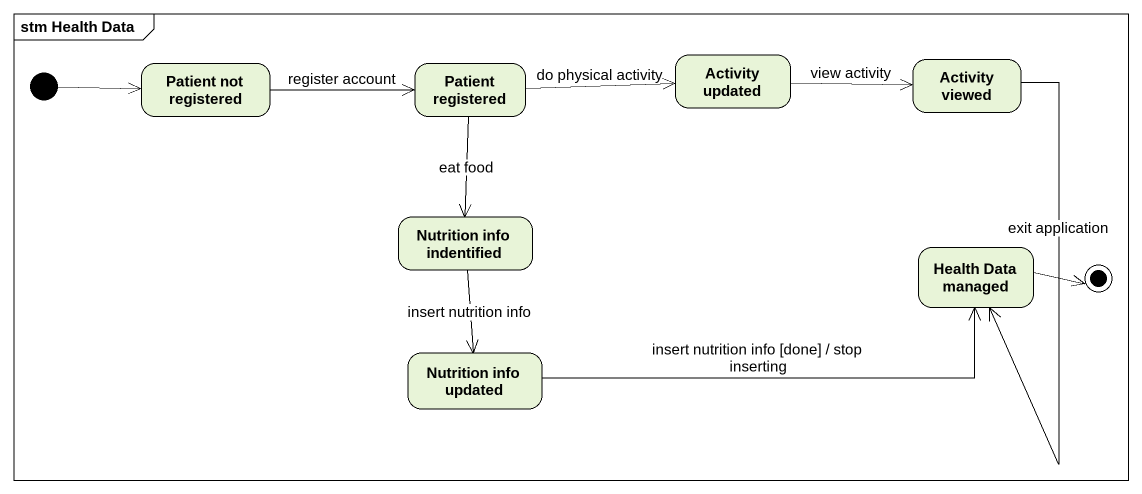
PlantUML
@startuml
mainframe stm Health Data
hide empty description
state "Activity updated" as Activity_updated
state "Activity viewed" as Activity_viewed
state "Patient not registered" as Patient_not_registered
state "Patient registered" as Patient_registered
state "Nutrition info indentified" as Nutrition_info_indentified
state "Health Data managed" as Health_Data_managed
state "Nutrition info updated" as Nutrition_info_updated
[*] -right-> Patient_not_registered
Activity_updated -right-> Activity_viewed : view activity
Activity_viewed --> Health_Data_managed : exit application
Patient_not_registered -right-> Patient_registered : register account
Patient_registered -right-> Activity_updated : do physical activity
Patient_registered --> Nutrition_info_indentified : eat food
Nutrition_info_indentified --> Nutrition_info_updated : insert nutrition info
Nutrition_info_updated -right-> Health_Data_managed : insert nutrition info [done] / stop inserting
Health_Data_managed -right-> [*]
@enduml
